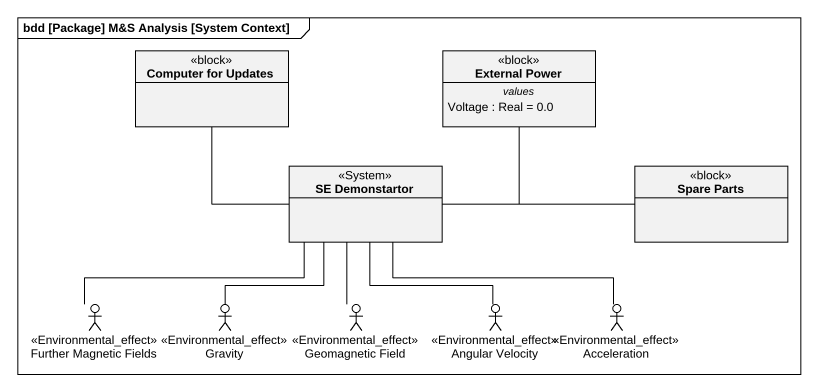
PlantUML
@startuml
mainframe bdd [Package] M&S Analysis [System Context]
allowmixing
hide circle
hide empty members
class "Computer for Updates" as Computer_for_Updates <<block>>
class "External Power" as External_Power <<block>> {
  -- values --
  Voltage : Real = 0.0
}
class "SE Demonstartor" as SE_Demonstartor <<System>>
class "Spare Parts" as Spare_Parts <<block>>
actor "Further Magnetic Fields" as Further_Magnetic_Fields <<Environmental_effect>>
actor Gravity <<Environmental_effect>>
actor "Geomagnetic Field" as Geomagnetic_Field <<Environmental_effect>>
actor "Angular Velocity" as Angular_Velocity <<Environmental_effect>>
actor Acceleration <<Environmental_effect>>
SE_Demonstartor -up- Computer_for_Updates
SE_Demonstartor -up- External_Power
SE_Demonstartor -right- Spare_Parts
Further_Magnetic_Fields -right- SE_Demonstartor
Gravity -up- SE_Demonstartor
Geomagnetic_Field -up- SE_Demonstartor
Angular_Velocity -up- SE_Demonstartor
Acceleration -left- SE_Demonstartor
@enduml
